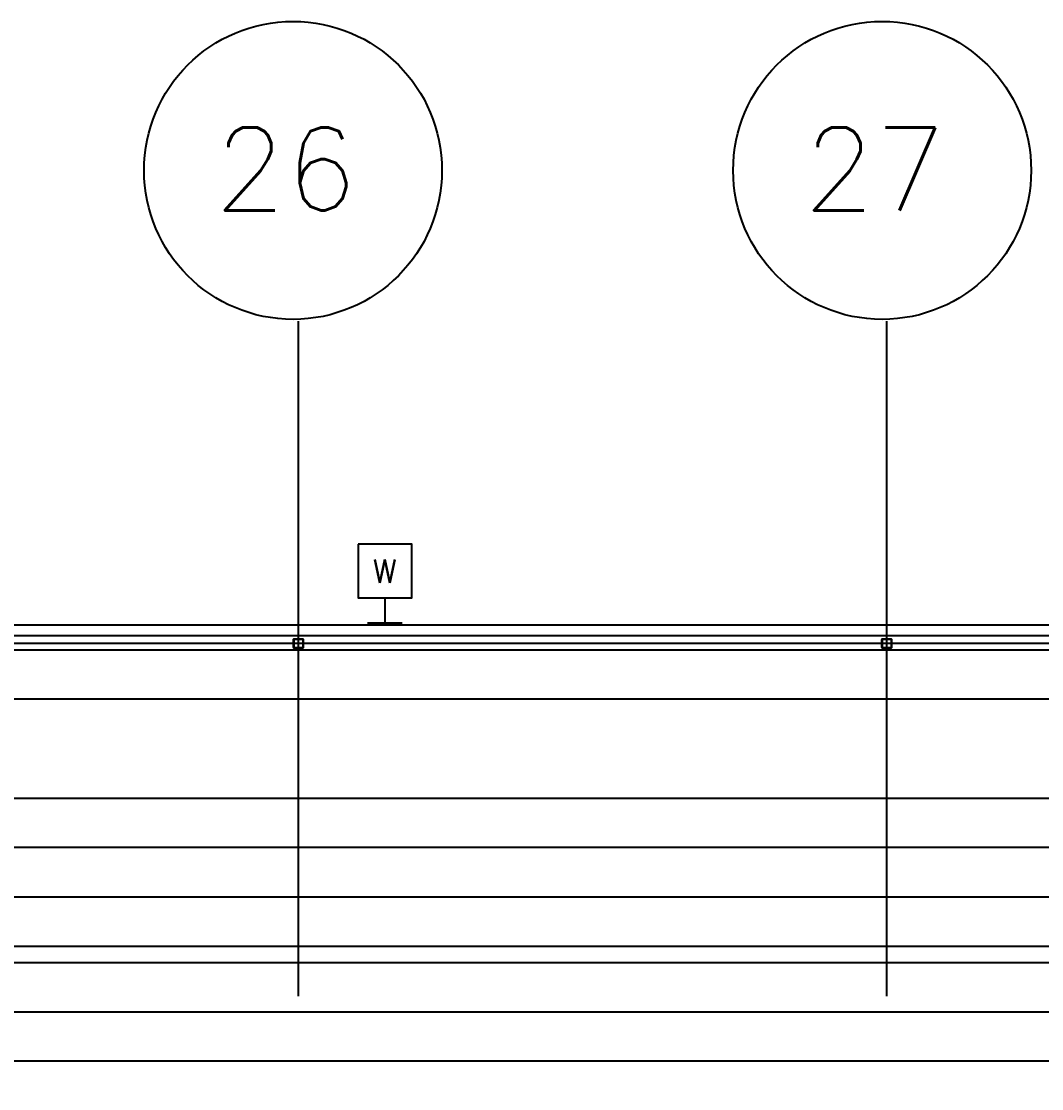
# Model space of a CAD drawing. Header units: millimetres. Extents: x 626570 to 643256, y 6233 to 11343.
# Drawn here: x 637693 to 638442, y 10560 to 11343 of the extents above; entities that cross this region are included whole.
import ezdxf
from ezdxf.enums import TextEntityAlignment as Align

# ---------------------------------------------------------------- set-up
doc = ezdxf.new("R2010")
doc.units = ezdxf.units.MM
doc.header["$LTSCALE"] = 4000
doc.header["$MEASUREMENT"] = 0
doc.linetypes.add('DASHDOT', pattern=[1, 0.5, -0.25, 0, -0.25])
doc.layers.get('0').update_dxf_attribs({"linetype": 'CONTINUOUS'})
for name, color, linetype in [('2012-201_WALL-FLEXWALL', 7, 'CONTINUOUS'), ('DEPAL1', 4, 'CONTINUOUS'), ('DEPAL2', 4, 'CONTINUOUS'), ('DEPAL3', 4, 'CONTINUOUS'), ('LTG', 6, 'CONTINUOUS'), ('MASTERFOUNDATION_1', 4, 'DASHDOT'), ('MASTERFOUNDATION_2', 7, 'CONTINUOUS'), ('MASTERFOUNDATION_25', 7, 'CONTINUOUS'), ('PICKMOD1', 4, 'CONTINUOUS'), ('PICKMOD2', 4, 'CONTINUOUS')]:
    doc.layers.add(name, color=color, linetype=linetype)
doc.styles.add('ROMANS', font='ROMANS')
doc.styles.get("Standard").update_dxf_attribs({"font": 'simplex.shx'})

# ---------------------------------------------------------------- blocks, each defined once
blk = doc.blocks.new('WUP')
for p, q in [((0, 465), (0, 0)), ((-322, 0), (322, 0))]:
    blk.add_line(p, q)
blk.add_lwpolyline([(-500, 1465), (-500, 465), (500, 465), (500, 1465)], close=True)
blk.add_text('W', height=430).set_placement((0, 965), align=Align.MIDDLE)

msp = doc.modelspace()

# ---------------------------------------------------------------- linework, layer by layer
at = {"layer": '2012-201_WALL-FLEXWALL', "linetype": 'Continuous'}
for p, q in [((636460.71, 10900.39), (638784.53, 10900.39)), ((636460.71, 10892.51), (638784.53, 10892.51))]:
    msp.add_line(p, q, dxfattribs=at)
at = {"layer": 'DEPAL1', "ltscale": 0.25}
for p, q in [((634773.38, 10773.01), (638939.09, 10773.01)), ((638939.09, 10736.76), (634773.38, 10736.76))]:
    msp.add_line(p, q, dxfattribs=at)
at = {"layer": 'DEPAL2', "ltscale": 0.25}
for p, q in [((635269.15, 10700.66), (638892.07, 10700.75)), ((635269.15, 10664.41), (638891.26, 10664.5))]:
    msp.add_line(p, q, dxfattribs=at)
at = {"layer": 'DEPAL3', "ltscale": 0.25}
for p, q in [((637560.45, 10882), (639717.57, 10882)), ((639717.57, 10845.75), (637560.45, 10845.75))]:
    msp.add_line(p, q, dxfattribs=at)
at = {"layer": 'MASTERFOUNDATION_1', "linetype": 'DASHDOT'}
for p, q in [((637895.95, 6627.53), (637895.95, 11123.23)), ((638327.96, 6627.53), (638327.96, 11123.23)), ((643023.86, 10886.61), (626796.64, 10886.61))]:
    msp.add_line(p, q, dxfattribs=at)
at = {"layer": 'MASTERFOUNDATION_2', "linetype": 'Continuous'}
for centre in [(637892, 11233.89), (638324.57, 11233.89)]:
    msp.add_circle(centre, 109.38, dxfattribs=at)
at = {"layer": 'MASTERFOUNDATION_25', "linetype": 'Continuous', "flags": 128}
for points in [[(637893.07, 10890.11), (637898.83, 10890.11), (637898.85, 10890.11), (637898.87, 10890.11), (637898.89, 10890.1), (637898.91, 10890.1), (637898.94, 10890.1), (637898.96, 10890.09), (637898.98, 10890.09), (637899, 10890.08), (637899.02, 10890.08), (637899.04, 10890.07), (637899.06, 10890.06), (637899.08, 10890.05), (637899.1, 10890.05), (637899.12, 10890.04), (637899.14, 10890.03), (637899.16, 10890.01), (637899.18, 10890), (637899.19, 10889.99), (637899.21, 10889.98), (637899.23, 10889.96), (637899.24, 10889.95), (637899.26, 10889.93), (637899.28, 10889.92), (637899.29, 10889.9), (637899.3, 10889.89), (637899.32, 10889.87), (637899.33, 10889.85), (637899.34, 10889.83), (637899.36, 10889.82), (637899.37, 10889.8), (637899.38, 10889.78), (637899.39, 10889.76), (637899.4, 10889.74), (637899.4, 10889.72), (637899.41, 10889.7), (637899.42, 10889.68), (637899.43, 10889.66), (637899.43, 10889.64), (637899.44, 10889.62), (637899.44, 10889.59), (637899.44, 10889.57), (637899.45, 10889.55), (637899.45, 10889.53), (637899.45, 10889.51), (637899.45, 10889.49), (637899.45, 10883.73), (637899.45, 10883.71), (637899.45, 10883.69), (637899.45, 10883.66), (637899.44, 10883.64), (637899.44, 10883.62), (637899.44, 10883.6), (637899.43, 10883.58), (637899.43, 10883.56), (637899.42, 10883.54), (637899.41, 10883.52), (637899.4, 10883.5), (637899.4, 10883.48), (637899.39, 10883.46), (637899.38, 10883.44), (637899.37, 10883.42), (637899.36, 10883.4), (637899.34, 10883.38), (637899.33, 10883.36), (637899.32, 10883.35), (637899.3, 10883.33), (637899.29, 10883.31), (637899.28, 10883.3), (637899.26, 10883.28), (637899.24, 10883.27), (637899.23, 10883.25), (637899.21, 10883.24), (637899.19, 10883.23), (637899.18, 10883.21), (637899.16, 10883.2), (637899.14, 10883.19), (637899.12, 10883.18), (637899.1, 10883.17), (637899.08, 10883.16), (637899.06, 10883.15), (637899.04, 10883.15), (637899.02, 10883.14), (637899, 10883.13), (637898.98, 10883.13), (637898.96, 10883.12), (637898.94, 10883.12), (637898.91, 10883.11), (637898.89, 10883.11), (637898.87, 10883.11), (637898.85, 10883.11), (637898.83, 10883.11), (637893.07, 10883.11), (637893.05, 10883.11), (637893.03, 10883.11), (637893.01, 10883.11), (637892.98, 10883.11), (637892.96, 10883.12), (637892.94, 10883.12), (637892.92, 10883.13), (637892.9, 10883.13), (637892.88, 10883.14), (637892.86, 10883.15), (637892.84, 10883.15), (637892.82, 10883.16), (637892.8, 10883.17), (637892.78, 10883.18), (637892.76, 10883.19), (637892.74, 10883.2), (637892.72, 10883.21), (637892.71, 10883.23), (637892.69, 10883.24), (637892.67, 10883.25), (637892.66, 10883.27), (637892.64, 10883.28), (637892.62, 10883.3), (637892.61, 10883.31), (637892.59, 10883.33), (637892.58, 10883.35), (637892.57, 10883.36), (637892.56, 10883.38), (637892.54, 10883.4), (637892.53, 10883.42), (637892.52, 10883.44), (637892.51, 10883.46), (637892.5, 10883.48), (637892.49, 10883.5), (637892.49, 10883.52), (637892.48, 10883.54), (637892.47, 10883.56), (637892.47, 10883.58), (637892.46, 10883.6), (637892.46, 10883.62), (637892.46, 10883.64), (637892.45, 10883.66), (637892.45, 10883.69), (637892.45, 10883.71), (637892.45, 10883.73), (637892.45, 10889.49), (637892.45, 10889.51), (637892.45, 10889.53), (637892.45, 10889.55), (637892.46, 10889.57), (637892.46, 10889.59), (637892.46, 10889.62), (637892.47, 10889.64), (637892.47, 10889.66), (637892.48, 10889.68), (637892.49, 10889.7), (637892.49, 10889.72), (637892.5, 10889.74), (637892.51, 10889.76), (637892.52, 10889.78), (637892.53, 10889.8), (637892.54, 10889.82), (637892.56, 10889.83), (637892.57, 10889.85), (637892.58, 10889.87), (637892.59, 10889.89), (637892.61, 10889.9), (637892.62, 10889.92), (637892.64, 10889.93), (637892.66, 10889.95), (637892.67, 10889.96), (637892.69, 10889.98), (637892.71, 10889.99), (637892.72, 10890), (637892.74, 10890.01), (637892.76, 10890.03), (637892.78, 10890.04), (637892.8, 10890.05), (637892.82, 10890.05), (637892.84, 10890.06), (637892.86, 10890.07), (637892.88, 10890.08), (637892.9, 10890.08), (637892.92, 10890.09), (637892.94, 10890.09), (637892.96, 10890.1), (637892.98, 10890.1), (637893.01, 10890.1), (637893.03, 10890.11), (637893.05, 10890.11), (637893.07, 10890.11)], [(638325.08, 10890.11), (638330.84, 10890.11), (638330.86, 10890.11), (638330.88, 10890.11), (638330.9, 10890.1), (638330.92, 10890.1), (638330.94, 10890.1), (638330.97, 10890.09), (638330.99, 10890.09), (638331.01, 10890.08), (638331.03, 10890.08), (638331.05, 10890.07), (638331.07, 10890.06), (638331.09, 10890.05), (638331.11, 10890.05), (638331.13, 10890.04), (638331.15, 10890.03), (638331.17, 10890.01), (638331.18, 10890), (638331.2, 10889.99), (638331.22, 10889.98), (638331.24, 10889.96), (638331.25, 10889.95), (638331.27, 10889.93), (638331.28, 10889.92), (638331.3, 10889.9), (638331.31, 10889.89), (638331.33, 10889.87), (638331.34, 10889.85), (638331.35, 10889.83), (638331.36, 10889.82), (638331.37, 10889.8), (638331.38, 10889.78), (638331.39, 10889.76), (638331.4, 10889.74), (638331.41, 10889.72), (638331.42, 10889.7), (638331.43, 10889.68), (638331.43, 10889.66), (638331.44, 10889.64), (638331.44, 10889.62), (638331.45, 10889.59), (638331.45, 10889.57), (638331.45, 10889.55), (638331.46, 10889.53), (638331.46, 10889.51), (638331.46, 10889.49), (638331.46, 10883.73), (638331.46, 10883.71), (638331.46, 10883.69), (638331.45, 10883.66), (638331.45, 10883.64), (638331.45, 10883.62), (638331.44, 10883.6), (638331.44, 10883.58), (638331.43, 10883.56), (638331.43, 10883.54), (638331.42, 10883.52), (638331.41, 10883.5), (638331.4, 10883.48), (638331.39, 10883.46), (638331.38, 10883.44), (638331.37, 10883.42), (638331.36, 10883.4), (638331.35, 10883.38), (638331.34, 10883.36), (638331.33, 10883.35), (638331.31, 10883.33), (638331.3, 10883.31), (638331.28, 10883.3), (638331.27, 10883.28), (638331.25, 10883.27), (638331.24, 10883.25), (638331.22, 10883.24), (638331.2, 10883.23), (638331.18, 10883.21), (638331.17, 10883.2), (638331.15, 10883.19), (638331.13, 10883.18), (638331.11, 10883.17), (638331.09, 10883.16), (638331.07, 10883.15), (638331.05, 10883.15), (638331.03, 10883.14), (638331.01, 10883.13), (638330.99, 10883.13), (638330.97, 10883.12), (638330.94, 10883.12), (638330.92, 10883.11), (638330.9, 10883.11), (638330.88, 10883.11), (638330.86, 10883.11), (638330.84, 10883.11), (638325.08, 10883.11), (638325.06, 10883.11), (638325.04, 10883.11), (638325.01, 10883.11), (638324.99, 10883.11), (638324.97, 10883.12), (638324.95, 10883.12), (638324.93, 10883.13), (638324.91, 10883.13), (638324.89, 10883.14), (638324.87, 10883.15), (638324.85, 10883.15), (638324.83, 10883.16), (638324.81, 10883.17), (638324.79, 10883.18), (638324.77, 10883.19), (638324.75, 10883.2), (638324.73, 10883.21), (638324.71, 10883.23), (638324.7, 10883.24), (638324.68, 10883.25), (638324.66, 10883.27), (638324.65, 10883.28), (638324.63, 10883.3), (638324.62, 10883.31), (638324.6, 10883.33), (638324.59, 10883.35), (638324.58, 10883.36), (638324.56, 10883.38), (638324.55, 10883.4), (638324.54, 10883.42), (638324.53, 10883.44), (638324.52, 10883.46), (638324.51, 10883.48), (638324.5, 10883.5), (638324.49, 10883.52), (638324.49, 10883.54), (638324.48, 10883.56), (638324.48, 10883.58), (638324.47, 10883.6), (638324.47, 10883.62), (638324.46, 10883.64), (638324.46, 10883.66), (638324.46, 10883.69), (638324.46, 10883.71), (638324.46, 10883.73), (638324.46, 10889.49), (638324.46, 10889.51), (638324.46, 10889.53), (638324.46, 10889.55), (638324.46, 10889.57), (638324.47, 10889.59), (638324.47, 10889.62), (638324.48, 10889.64), (638324.48, 10889.66), (638324.49, 10889.68), (638324.49, 10889.7), (638324.5, 10889.72), (638324.51, 10889.74), (638324.52, 10889.76), (638324.53, 10889.78), (638324.54, 10889.8), (638324.55, 10889.82), (638324.56, 10889.83), (638324.58, 10889.85), (638324.59, 10889.87), (638324.6, 10889.89), (638324.62, 10889.9), (638324.63, 10889.92), (638324.65, 10889.93), (638324.66, 10889.95), (638324.68, 10889.96), (638324.7, 10889.98), (638324.71, 10889.99), (638324.73, 10890), (638324.75, 10890.01), (638324.77, 10890.03), (638324.79, 10890.04), (638324.81, 10890.05), (638324.83, 10890.05), (638324.85, 10890.06), (638324.87, 10890.07), (638324.89, 10890.08), (638324.91, 10890.08), (638324.93, 10890.09), (638324.95, 10890.09), (638324.97, 10890.1), (638324.99, 10890.1), (638325.01, 10890.1), (638325.04, 10890.11), (638325.06, 10890.11), (638325.08, 10890.11)], [(637893.07, 10889.8), (637898.83, 10889.8), (637898.84, 10889.8), (637898.85, 10889.79), (637898.86, 10889.79), (637898.87, 10889.79), (637898.88, 10889.79), (637898.89, 10889.79), (637898.9, 10889.79), (637898.91, 10889.78), (637898.92, 10889.78), (637898.93, 10889.78), (637898.94, 10889.77), (637898.95, 10889.77), (637898.96, 10889.76), (637898.97, 10889.76), (637898.98, 10889.75), (637898.99, 10889.75), (637899, 10889.74), (637899.01, 10889.74), (637899.02, 10889.73), (637899.03, 10889.72), (637899.03, 10889.72), (637899.04, 10889.71), (637899.05, 10889.7), (637899.06, 10889.69), (637899.06, 10889.69), (637899.07, 10889.68), (637899.08, 10889.67), (637899.08, 10889.66), (637899.09, 10889.65), (637899.1, 10889.64), (637899.1, 10889.63), (637899.11, 10889.62), (637899.11, 10889.61), (637899.11, 10889.6), (637899.12, 10889.59), (637899.12, 10889.58), (637899.12, 10889.57), (637899.13, 10889.56), (637899.13, 10889.55), (637899.13, 10889.54), (637899.13, 10889.53), (637899.13, 10889.52), (637899.14, 10889.51), (637899.14, 10889.5), (637899.14, 10889.49), (637899.14, 10883.73), (637899.14, 10883.72), (637899.14, 10883.71), (637899.13, 10883.7), (637899.13, 10883.69), (637899.13, 10883.68), (637899.13, 10883.67), (637899.13, 10883.66), (637899.12, 10883.64), (637899.12, 10883.63), (637899.12, 10883.62), (637899.11, 10883.61), (637899.11, 10883.6), (637899.11, 10883.59), (637899.1, 10883.59), (637899.1, 10883.58), (637899.09, 10883.57), (637899.08, 10883.56), (637899.08, 10883.55), (637899.07, 10883.54), (637899.06, 10883.53), (637899.06, 10883.52), (637899.05, 10883.52), (637899.04, 10883.51), (637899.03, 10883.5), (637899.03, 10883.49), (637899.02, 10883.49), (637899.01, 10883.48), (637899, 10883.47), (637898.99, 10883.47), (637898.98, 10883.46), (637898.97, 10883.46), (637898.96, 10883.45), (637898.95, 10883.45), (637898.94, 10883.44), (637898.93, 10883.44), (637898.92, 10883.44), (637898.91, 10883.43), (637898.9, 10883.43), (637898.89, 10883.43), (637898.88, 10883.43), (637898.87, 10883.42), (637898.86, 10883.42), (637898.85, 10883.42), (637898.84, 10883.42), (637898.83, 10883.42), (637893.07, 10883.42), (637893.06, 10883.42), (637893.05, 10883.42), (637893.04, 10883.42), (637893.03, 10883.42), (637893.02, 10883.43), (637893.01, 10883.43), (637893, 10883.43), (637892.99, 10883.43), (637892.98, 10883.44), (637892.97, 10883.44), (637892.96, 10883.44), (637892.95, 10883.45), (637892.94, 10883.45), (637892.93, 10883.46), (637892.92, 10883.46), (637892.91, 10883.47), (637892.9, 10883.47), (637892.89, 10883.48), (637892.88, 10883.49), (637892.87, 10883.49), (637892.86, 10883.5), (637892.86, 10883.51), (637892.85, 10883.52), (637892.84, 10883.52), (637892.83, 10883.53), (637892.83, 10883.54), (637892.82, 10883.55), (637892.82, 10883.56), (637892.81, 10883.57), (637892.8, 10883.58), (637892.8, 10883.59), (637892.79, 10883.59), (637892.79, 10883.6), (637892.78, 10883.61), (637892.78, 10883.62), (637892.78, 10883.63), (637892.77, 10883.64), (637892.77, 10883.66), (637892.77, 10883.67), (637892.77, 10883.68), (637892.77, 10883.69), (637892.76, 10883.7), (637892.76, 10883.71), (637892.76, 10883.72), (637892.76, 10883.73), (637892.76, 10889.49), (637892.76, 10889.5), (637892.76, 10889.51), (637892.76, 10889.52), (637892.77, 10889.53), (637892.77, 10889.54), (637892.77, 10889.55), (637892.77, 10889.56), (637892.77, 10889.57), (637892.78, 10889.58), (637892.78, 10889.59), (637892.78, 10889.6), (637892.79, 10889.61), (637892.79, 10889.62), (637892.8, 10889.63), (637892.8, 10889.64), (637892.81, 10889.65), (637892.82, 10889.66), (637892.82, 10889.67), (637892.83, 10889.68), (637892.83, 10889.69), (637892.84, 10889.69), (637892.85, 10889.7), (637892.86, 10889.71), (637892.86, 10889.72), (637892.87, 10889.72), (637892.88, 10889.73), (637892.89, 10889.74), (637892.9, 10889.74), (637892.91, 10889.75), (637892.92, 10889.75), (637892.93, 10889.76), (637892.94, 10889.76), (637892.95, 10889.77), (637892.96, 10889.77), (637892.97, 10889.78), (637892.98, 10889.78), (637892.99, 10889.78), (637893, 10889.79), (637893.01, 10889.79), (637893.02, 10889.79), (637893.03, 10889.79), (637893.04, 10889.79), (637893.05, 10889.79), (637893.06, 10889.8), (637893.07, 10889.8)], [(638325.08, 10889.8), (638330.84, 10889.8), (638330.85, 10889.8), (638330.86, 10889.79), (638330.87, 10889.79), (638330.88, 10889.79), (638330.89, 10889.79), (638330.9, 10889.79), (638330.91, 10889.79), (638330.92, 10889.78), (638330.93, 10889.78), (638330.94, 10889.78), (638330.95, 10889.77), (638330.96, 10889.77), (638330.97, 10889.76), (638330.98, 10889.76), (638330.99, 10889.75), (638331, 10889.75), (638331.01, 10889.74), (638331.02, 10889.74), (638331.03, 10889.73), (638331.03, 10889.72), (638331.04, 10889.72), (638331.05, 10889.71), (638331.06, 10889.7), (638331.07, 10889.69), (638331.07, 10889.69), (638331.08, 10889.68), (638331.09, 10889.67), (638331.09, 10889.66), (638331.1, 10889.65), (638331.1, 10889.64), (638331.11, 10889.63), (638331.11, 10889.62), (638331.12, 10889.61), (638331.12, 10889.6), (638331.13, 10889.59), (638331.13, 10889.58), (638331.13, 10889.57), (638331.14, 10889.56), (638331.14, 10889.55), (638331.14, 10889.54), (638331.14, 10889.53), (638331.14, 10889.52), (638331.14, 10889.51), (638331.14, 10889.5), (638331.14, 10889.49), (638331.14, 10883.73), (638331.14, 10883.72), (638331.14, 10883.71), (638331.14, 10883.7), (638331.14, 10883.69), (638331.14, 10883.68), (638331.14, 10883.67), (638331.14, 10883.66), (638331.13, 10883.64), (638331.13, 10883.63), (638331.13, 10883.62), (638331.12, 10883.61), (638331.12, 10883.6), (638331.11, 10883.59), (638331.11, 10883.59), (638331.1, 10883.58), (638331.1, 10883.57), (638331.09, 10883.56), (638331.09, 10883.55), (638331.08, 10883.54), (638331.07, 10883.53), (638331.07, 10883.52), (638331.06, 10883.52), (638331.05, 10883.51), (638331.04, 10883.5), (638331.03, 10883.49), (638331.03, 10883.49), (638331.02, 10883.48), (638331.01, 10883.47), (638331, 10883.47), (638330.99, 10883.46), (638330.98, 10883.46), (638330.97, 10883.45), (638330.96, 10883.45), (638330.95, 10883.44), (638330.94, 10883.44), (638330.93, 10883.44), (638330.92, 10883.43), (638330.91, 10883.43), (638330.9, 10883.43), (638330.89, 10883.43), (638330.88, 10883.42), (638330.87, 10883.42), (638330.86, 10883.42), (638330.85, 10883.42), (638330.84, 10883.42), (638325.08, 10883.42), (638325.07, 10883.42), (638325.06, 10883.42), (638325.05, 10883.42), (638325.04, 10883.42), (638325.03, 10883.43), (638325.01, 10883.43), (638325, 10883.43), (638324.99, 10883.43), (638324.98, 10883.44), (638324.97, 10883.44), (638324.96, 10883.44), (638324.95, 10883.45), (638324.94, 10883.45), (638324.93, 10883.46), (638324.92, 10883.46), (638324.92, 10883.47), (638324.91, 10883.47), (638324.9, 10883.48), (638324.89, 10883.49), (638324.88, 10883.49), (638324.87, 10883.5), (638324.86, 10883.51), (638324.86, 10883.52), (638324.85, 10883.52), (638324.84, 10883.53), (638324.84, 10883.54), (638324.83, 10883.55), (638324.82, 10883.56), (638324.82, 10883.57), (638324.81, 10883.58), (638324.81, 10883.59), (638324.8, 10883.59), (638324.8, 10883.6), (638324.79, 10883.61), (638324.79, 10883.62), (638324.79, 10883.63), (638324.78, 10883.64), (638324.78, 10883.66), (638324.78, 10883.67), (638324.78, 10883.68), (638324.77, 10883.69), (638324.77, 10883.7), (638324.77, 10883.71), (638324.77, 10883.72), (638324.77, 10883.73), (638324.77, 10889.49), (638324.77, 10889.5), (638324.77, 10889.51), (638324.77, 10889.52), (638324.77, 10889.53), (638324.78, 10889.54), (638324.78, 10889.55), (638324.78, 10889.56), (638324.78, 10889.57), (638324.79, 10889.58), (638324.79, 10889.59), (638324.79, 10889.6), (638324.8, 10889.61), (638324.8, 10889.62), (638324.81, 10889.63), (638324.81, 10889.64), (638324.82, 10889.65), (638324.82, 10889.66), (638324.83, 10889.67), (638324.84, 10889.68), (638324.84, 10889.69), (638324.85, 10889.69), (638324.86, 10889.7), (638324.86, 10889.71), (638324.87, 10889.72), (638324.88, 10889.72), (638324.89, 10889.73), (638324.9, 10889.74), (638324.91, 10889.74), (638324.92, 10889.75), (638324.92, 10889.75), (638324.93, 10889.76), (638324.94, 10889.76), (638324.95, 10889.77), (638324.96, 10889.77), (638324.97, 10889.78), (638324.98, 10889.78), (638324.99, 10889.78), (638325, 10889.79), (638325.01, 10889.79), (638325.03, 10889.79), (638325.04, 10889.79), (638325.05, 10889.79), (638325.06, 10889.79), (638325.07, 10889.8), (638325.08, 10889.8)]]:
    msp.add_lwpolyline(points, close=True, dxfattribs=at)
at = {"layer": 'PICKMOD1', "ltscale": 0.25}
for p, q in [((636456.17, 10652.49), (638934.74, 10652.49)), ((636456.17, 10616.24), (638939.52, 10616.24))]:
    msp.add_line(p, q, dxfattribs=at)
at = {"layer": 'PICKMOD2', "ltscale": 0.25}
msp.add_line((637508.94, 10580.17), (639002.76, 10580.24), dxfattribs=at)

# ---------------------------------------------------------------- block references
at = {"layer": 'LTG', "xscale": 0.03937008, "yscale": 0.03937008, "zscale": 0.03937008}
msp.add_blockref('WUP', (637959.43, 10901.7), dxfattribs=at)

# ---------------------------------------------------------------- texts
at = {"layer": 'MASTERFOUNDATION_2', "linetype": 'Continuous', "style": 'ROMANS'}
for s, p in [('26', (637886.51, 11234.94)), ('27', (638319.09, 11234.94))]:
    msp.add_text(s, height=61.024, dxfattribs=at).set_placement(p, align=Align.MIDDLE_CENTER)

doc.saveas('drawing.dxf')
